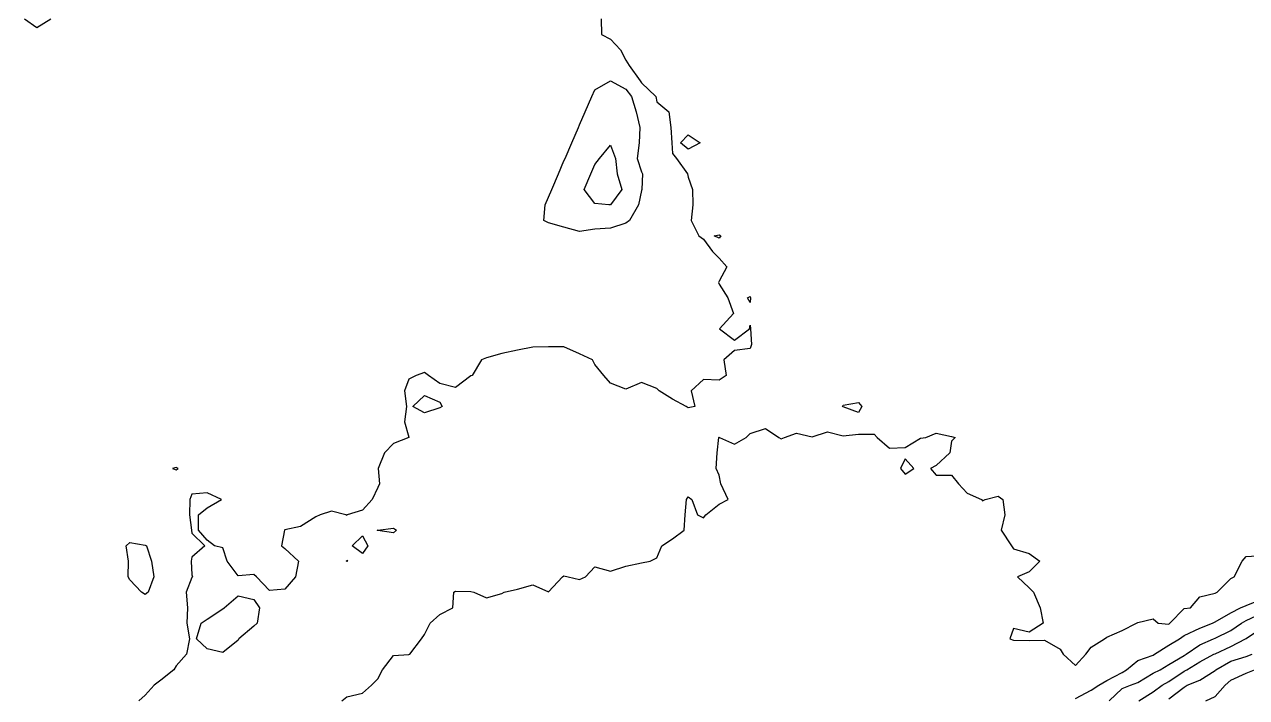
# Model space of a CAD drawing. Header units: metres. Extents: x 2681030 to 2681330, y 1246000 to 1246290.
# Drawn here: x 2681030.85 to 2681070.26, y 1246094.36 to 1246116.07 of the extents above; entities that cross this region are included whole.
import ezdxf

# ---------------------------------------------------------------- set-up
doc = ezdxf.new("R2010")
doc.units = ezdxf.units.M
doc.layers.add('BASIS_HOEHENLINIEN', color=8, linetype='Continuous')

msp = doc.modelspace()

# ---------------------------------------------------------------- linework, layer by layer
at = {"layer": 'BASIS_HOEHENLINIEN'}
for points in [[(2681030.853, 1246116.25, 432), (2681031.25, 1246115.971, 432), (2681031.7, 1246116.25, 432)], [(2681049.455, 1246116.25, 432), (2681049.465, 1246115.75, 432), (2681049.75, 1246115.595, 432), (2681050.069, 1246115.25, 432), (2681050.25, 1246114.922, 432), (2681050.352, 1246114.75, 432), (2681050.71, 1246114.25, 432), (2681050.75, 1246114.19, 432), (2681051.214, 1246113.75, 432), (2681051.25, 1246113.571, 432), (2681051.634, 1246113.25, 432), (2681051.694, 1246112.75, 432), (2681051.727, 1246112.25, 432), (2681051.75, 1246111.908, 432), (2681051.875, 1246111.75, 432), (2681052.234, 1246111.25, 432), (2681052.25, 1246111.139, 432), (2681052.397, 1246110.75, 432), (2681052.403, 1246110.25, 432), (2681052.356, 1246109.75, 432), (2681052.601, 1246109.25, 432), (2681052.75, 1246109.142, 432), (2681053.043, 1246108.75, 432), (2681053.25, 1246108.527, 432), (2681053.5, 1246108.25, 432), (2681053.25, 1246107.785, 432), (2681053.233, 1246107.75, 432), (2681053.25, 1246107.688, 432), (2681053.529, 1246107.25, 432), (2681053.722, 1246106.75, 432), (2681053.268, 1246106.25, 432), (2681053.75, 1246105.888, 432), (2681054.234, 1246106.25, 432), (2681054.25, 1246106.373, 432), (2681054.261, 1246106.25, 432), (2681054.295, 1246105.75, 432), (2681054.25, 1246105.615, 432), (2681053.75, 1246105.546, 432), (2681053.4, 1246105.25, 432), (2681053.484, 1246104.75, 432), (2681053.25, 1246104.59, 432), (2681052.75, 1246104.619, 432), (2681052.355, 1246104.25, 432), (2681052.472, 1246103.75, 432), (2681052.25, 1246103.702, 432), (2681052.192, 1246103.75, 432), (2681051.75, 1246103.977, 432), (2681051.319, 1246104.25, 432), (2681051.25, 1246104.322, 432), (2681050.75, 1246104.52, 432), (2681050.25, 1246104.305, 432), (2681049.75, 1246104.501, 432), (2681049.535, 1246104.75, 432), (2681049.25, 1246105.096, 432), (2681049.174, 1246105.25, 432), (2681048.75, 1246105.442, 432), (2681048.25, 1246105.667, 432), (2681047.75, 1246105.668, 432), (2681047.25, 1246105.66, 432), (2681046.75, 1246105.559, 432), (2681046.25, 1246105.458, 432), (2681045.75, 1246105.313, 432), (2681045.586, 1246105.25, 432), (2681045.287, 1246104.75, 432), (2681045.25, 1246104.731, 432), (2681044.75, 1246104.355, 432), (2681044.25, 1246104.484, 432), (2681043.883, 1246104.75, 432), (2681043.75, 1246104.838, 432), (2681043.483, 1246104.75, 432), (2681043.25, 1246104.623, 432), (2681043.107, 1246104.25, 432), (2681043.176, 1246103.75, 432), (2681043.105, 1246103.25, 432), (2681043.25, 1246102.752, 432), (2681043.251, 1246102.75, 432), (2681043.25, 1246102.749, 432), (2681042.75, 1246102.549, 432), (2681042.461, 1246102.25, 432), (2681042.255, 1246101.75, 432), (2681042.299, 1246101.25, 432), (2681042.25, 1246101.129, 432), (2681042.062, 1246100.75, 432), (2681041.75, 1246100.404, 432), (2681041.261, 1246100.25, 432), (2681041.25, 1246100.23, 432), (2681041.214, 1246100.25, 432), (2681040.75, 1246100.366, 432), (2681040.385, 1246100.25, 432), (2681040.25, 1246100.184, 432), (2681039.75, 1246099.873, 432), (2681039.25, 1246099.769, 432), (2681039.236, 1246099.75, 432), (2681039.147, 1246099.25, 432), (2681039.25, 1246099.169, 432), (2681039.693, 1246098.75, 432), (2681039.594, 1246098.25, 432), (2681039.25, 1246097.857, 432), (2681038.75, 1246097.812, 432), (2681038.338, 1246098.25, 432), (2681038.25, 1246098.327, 432), (2681037.75, 1246098.279, 432), (2681037.386, 1246098.75, 432), (2681037.25, 1246099.187, 432), (2681036.983, 1246099.25, 432), (2681036.75, 1246099.436, 432), (2681036.462, 1246099.75, 432), (2681036.463, 1246100.25, 432), (2681036.75, 1246100.479, 432), (2681037.209, 1246100.75, 432), (2681036.75, 1246100.963, 432), (2681036.25, 1246100.912, 432), (2681036.181, 1246100.75, 432), (2681036.18, 1246100.25, 432), (2681036.238, 1246099.75, 432), (2681036.25, 1246099.66, 432), (2681036.675, 1246099.25, 432), (2681036.25, 1246098.885, 432), (2681036.225, 1246098.75, 432), (2681036.25, 1246098.318, 432), (2681036.274, 1246098.25, 432), (2681036.25, 1246098.226, 432), (2681036.063, 1246097.75, 432), (2681036.11, 1246097.25, 432), (2681036.088, 1246096.75, 432), (2681036.177, 1246096.25, 432), (2681036.084, 1246095.75, 432), (2681035.75, 1246095.384, 432), (2681035.671, 1246095.25, 432), (2681035.25, 1246094.913, 432), (2681035.034, 1246094.75, 432), (2681034.75, 1246094.434, 432), (2681034.539, 1246094.25, 432)], [(2681050.362, 1246109.75, 432.5), (2681050.25, 1246109.657, 432.5), (2681049.75, 1246109.501, 432.5), (2681049.25, 1246109.464, 432.5), (2681048.75, 1246109.387, 432.5), (2681048.25, 1246109.528, 432.5), (2681047.75, 1246109.674, 432.5), (2681047.6, 1246109.75, 432.5), (2681047.642, 1246110.25, 432.5), (2681047.75, 1246110.501, 432.5), (2681047.857, 1246110.75, 432.5), (2681048.072, 1246111.25, 432.5), (2681048.25, 1246111.666, 432.5), (2681048.286, 1246111.75, 432.5), (2681048.501, 1246112.25, 432.5), (2681048.715, 1246112.75, 432.5), (2681048.75, 1246112.831, 432.5), (2681048.93, 1246113.25, 432.5), (2681049.145, 1246113.75, 432.5), (2681049.25, 1246113.965, 432.5), (2681049.75, 1246114.248, 432.5), (2681050.25, 1246113.979, 432.5), (2681050.426, 1246113.75, 432.5), (2681050.583, 1246113.25, 432.5), (2681050.692, 1246112.75, 432.5), (2681050.671, 1246112.25, 432.5), (2681050.609, 1246111.75, 432.5), (2681050.75, 1246111.318, 432.5), (2681050.781, 1246111.25, 432.5), (2681050.76, 1246110.75, 432.5), (2681050.75, 1246110.713, 432.5), (2681050.652, 1246110.25, 432.5), (2681050.362, 1246109.75, 432.5)], [(2681052.639, 1246112.25, 432), (2681052.25, 1246112.046, 432), (2681052.006, 1246112.25, 432), (2681052.25, 1246112.504, 432), (2681052.639, 1246112.25, 432)], [(2681049.755, 1246110.25, 433), (2681049.75, 1246110.247, 433), (2681049.693, 1246110.25, 433), (2681049.25, 1246110.292, 433), (2681048.906, 1246110.75, 433), (2681049.12, 1246111.25, 433), (2681049.25, 1246111.552, 433), (2681049.392, 1246111.75, 433), (2681049.75, 1246112.174, 433), (2681049.911, 1246111.75, 433), (2681049.969, 1246111.25, 433), (2681050.113, 1246110.75, 433), (2681049.755, 1246110.25, 433)], [(2681053.313, 1246109.25, 432), (2681053.25, 1246109.176, 432), (2681053.095, 1246109.25, 432), (2681053.25, 1246109.282, 432), (2681053.313, 1246109.25, 432)], [(2681054.268, 1246107.25, 432), (2681054.25, 1246107.099, 432), (2681054.172, 1246107.25, 432), (2681054.25, 1246107.296, 432), (2681054.268, 1246107.25, 432)], [(2681044.323, 1246103.75, 432), (2681044.25, 1246103.705, 432), (2681043.75, 1246103.538, 432), (2681043.372, 1246103.75, 432), (2681043.75, 1246104.1, 432), (2681044.25, 1246103.885, 432), (2681044.323, 1246103.75, 432)], [(2681057.851, 1246103.75, 432), (2681057.75, 1246103.551, 432), (2681057.25, 1246103.733, 432), (2681057.232, 1246103.75, 432), (2681057.25, 1246103.787, 432), (2681057.75, 1246103.875, 432), (2681057.851, 1246103.75, 432)], [(2681041.085, 1246094.25, 432), (2681041.25, 1246094.375, 432), (2681041.75, 1246094.492, 432), (2681042.039, 1246094.75, 432), (2681042.25, 1246094.956, 432), (2681042.399, 1246095.25, 432), (2681042.75, 1246095.713, 432), (2681043.25, 1246095.743, 432), (2681043.285, 1246095.75, 432), (2681043.659, 1246096.25, 432), (2681043.75, 1246096.389, 432), (2681043.938, 1246096.75, 432), (2681044.25, 1246097.036, 432), (2681044.668, 1246097.25, 432), (2681044.698, 1246097.75, 432), (2681044.75, 1246097.788, 432), (2681045.25, 1246097.778, 432), (2681045.343, 1246097.75, 432), (2681045.75, 1246097.572, 432), (2681046.25, 1246097.715, 432), (2681046.318, 1246097.75, 432), (2681046.75, 1246097.848, 432), (2681047.25, 1246097.988, 432), (2681047.75, 1246097.77, 432), (2681048.199, 1246098.25, 432), (2681048.25, 1246098.282, 432), (2681048.385, 1246098.25, 432), (2681048.75, 1246098.165, 432), (2681048.944, 1246098.25, 432), (2681049.25, 1246098.572, 432), (2681049.75, 1246098.436, 432), (2681050.25, 1246098.592, 432), (2681050.75, 1246098.699, 432), (2681051.027, 1246098.75, 432), (2681051.25, 1246098.865, 432), (2681051.41, 1246099.25, 432), (2681051.75, 1246099.477, 432), (2681052.125, 1246099.75, 432), (2681052.162, 1246100.25, 432), (2681052.202, 1246100.75, 432), (2681052.25, 1246100.826, 432), (2681052.374, 1246100.75, 432), (2681052.56, 1246100.25, 432), (2681052.75, 1246100.158, 432), (2681052.823, 1246100.25, 432), (2681053.25, 1246100.589, 432), (2681053.54, 1246100.75, 432), (2681053.313, 1246101.25, 432), (2681053.25, 1246101.527, 432), (2681053.162, 1246101.75, 432), (2681053.19, 1246102.25, 432), (2681053.24, 1246102.75, 432), (2681053.25, 1246102.755, 432), (2681053.263, 1246102.75, 432), (2681053.75, 1246102.53, 432), (2681054.12, 1246102.75, 432), (2681054.25, 1246102.875, 432), (2681054.75, 1246103.034, 432), (2681055.182, 1246102.75, 432), (2681055.25, 1246102.697, 432), (2681055.363, 1246102.75, 432), (2681055.75, 1246102.886, 432), (2681056.25, 1246102.766, 432), (2681056.75, 1246102.928, 432), (2681057.25, 1246102.797, 432), (2681057.75, 1246102.857, 432), (2681058.25, 1246102.853, 432), (2681058.351, 1246102.75, 432), (2681058.75, 1246102.397, 432), (2681059.25, 1246102.422, 432), (2681059.75, 1246102.718, 432), (2681059.918, 1246102.75, 432), (2681060.25, 1246102.885, 432), (2681060.75, 1246102.778, 432), (2681060.86, 1246102.75, 432), (2681060.75, 1246102.624, 432), (2681060.691, 1246102.25, 432), (2681060.25, 1246101.841, 432), (2681060.07, 1246101.75, 432), (2681060.25, 1246101.532, 432), (2681060.75, 1246101.529, 432), (2681060.968, 1246101.25, 432), (2681061.25, 1246100.952, 432), (2681061.711, 1246100.75, 432), (2681061.75, 1246100.703, 432), (2681061.834, 1246100.75, 432), (2681062.25, 1246100.847, 432), (2681062.397, 1246100.75, 432), (2681062.467, 1246100.25, 432), (2681062.352, 1246099.75, 432), (2681062.681, 1246099.25, 432), (2681062.75, 1246099.156, 432), (2681063.25, 1246098.999, 432), (2681063.59, 1246098.75, 432), (2681063.25, 1246098.413, 432), (2681062.877, 1246098.25, 432), (2681063.25, 1246097.899, 432), (2681063.392, 1246097.75, 432), (2681063.608, 1246097.25, 432), (2681063.703, 1246096.75, 432), (2681063.25, 1246096.462, 432), (2681062.75, 1246096.586, 432), (2681062.624, 1246096.25, 432), (2681062.75, 1246096.205, 432), (2681063.25, 1246096.194, 432), (2681063.75, 1246096.202, 432), (2681064.25, 1246095.914, 432), (2681064.351, 1246095.75, 432), (2681064.75, 1246095.391, 432), (2681065.074, 1246095.75, 432), (2681065.25, 1246095.981, 432), (2681065.683, 1246096.25, 432), (2681065.75, 1246096.304, 432), (2681066.25, 1246096.515, 432), (2681066.716, 1246096.75, 432), (2681066.75, 1246096.773, 432), (2681067.25, 1246096.893, 432), (2681067.405, 1246096.75, 432), (2681067.75, 1246096.72, 432), (2681067.79, 1246096.75, 432), (2681068.25, 1246097.224, 432), (2681068.456, 1246097.25, 432), (2681068.75, 1246097.609, 432), (2681069.25, 1246097.724, 432), (2681069.308, 1246097.75, 432), (2681069.75, 1246098.191, 432), (2681069.863, 1246098.25, 432), (2681070.114, 1246098.75, 432), (2681070.25, 1246098.902, 432), (2681070.75, 1246098.936, 432)], [(2681035.75, 1246101.703, 432), (2681035.814, 1246101.75, 432), (2681035.75, 1246101.78, 432), (2681035.628, 1246101.75, 432), (2681035.75, 1246101.703, 432)], [(2681059.25, 1246101.565, 432), (2681059.531, 1246101.75, 432), (2681059.25, 1246102.059, 432), (2681059.098, 1246101.75, 432), (2681059.25, 1246101.565, 432)], [(2681042.846, 1246099.75, 432), (2681042.75, 1246099.667, 432), (2681042.25, 1246099.744, 432), (2681042.23, 1246099.75, 432), (2681042.25, 1246099.755, 432), (2681042.75, 1246099.82, 432), (2681042.846, 1246099.75, 432)], [(2681034.845, 1246097.75, 432.5), (2681034.75, 1246097.684, 432.5), (2681034.633, 1246097.75, 432.5), (2681034.25, 1246098.156, 432.5), (2681034.198, 1246098.25, 432.5), (2681034.21, 1246098.75, 432.5), (2681034.136, 1246099.25, 432.5), (2681034.25, 1246099.354, 432.5), (2681034.75, 1246099.267, 432.5), (2681034.788, 1246099.25, 432.5), (2681034.945, 1246098.75, 432.5), (2681035.029, 1246098.25, 432.5), (2681034.845, 1246097.75, 432.5)], [(2681041.921, 1246099.25, 432), (2681041.75, 1246099.003, 432), (2681041.418, 1246099.25, 432), (2681041.75, 1246099.568, 432), (2681041.921, 1246099.25, 432)], [(2681041.269, 1246098.75, 432), (2681041.25, 1246098.745, 432), (2681041.241, 1246098.75, 432), (2681041.25, 1246098.787, 432), (2681041.269, 1246098.75, 432)], [(2681037.765, 1246096.25, 432), (2681037.75, 1246096.204, 432), (2681037.25, 1246095.806, 432), (2681036.75, 1246095.928, 432), (2681036.397, 1246096.25, 432), (2681036.555, 1246096.75, 432), (2681036.75, 1246096.886, 432), (2681037.25, 1246097.213, 432), (2681037.292, 1246097.25, 432), (2681037.75, 1246097.632, 432), (2681038.25, 1246097.514, 432), (2681038.438, 1246097.25, 432), (2681038.353, 1246096.75, 432), (2681038.25, 1246096.66, 432), (2681037.765, 1246096.25, 432)], [(2681064.75, 1246094.322, 432.5), (2681065.25, 1246094.595, 432.5), (2681065.497, 1246094.75, 432.5), (2681065.75, 1246094.911, 432.5), (2681066.25, 1246095.161, 432.5), (2681066.39, 1246095.25, 432.5), (2681066.75, 1246095.55, 432.5), (2681067.25, 1246095.72, 432.5), (2681067.292, 1246095.75, 432.5), (2681067.75, 1246096.05, 432.5), (2681068.103, 1246096.25, 432.5), (2681068.25, 1246096.361, 432.5), (2681068.75, 1246096.589, 432.5), (2681069.161, 1246096.75, 432.5), (2681069.25, 1246096.794, 432.5), (2681069.75, 1246097.09, 432.5), (2681070.066, 1246097.25, 432.5), (2681070.25, 1246097.327, 432.5), (2681070.75, 1246097.534, 432.5)], [(2681065.827, 1246094.25, 433), (2681066.25, 1246094.65, 433), (2681066.522, 1246094.75, 433), (2681066.75, 1246094.838, 433), (2681067.25, 1246095.137, 433), (2681067.475, 1246095.25, 433), (2681067.75, 1246095.425, 433), (2681068.25, 1246095.708, 433), (2681068.308, 1246095.75, 433), (2681068.75, 1246096.06, 433), (2681069.194, 1246096.25, 433), (2681069.25, 1246096.275, 433), (2681069.75, 1246096.52, 433), (2681070.098, 1246096.75, 433), (2681070.25, 1246096.841, 433), (2681070.75, 1246097.079, 433)], [(2681066.79, 1246094.25, 433.5), (2681067.25, 1246094.545, 433.5), (2681067.536, 1246094.75, 433.5), (2681067.75, 1246094.873, 433.5), (2681068.25, 1246095.212, 433.5), (2681068.335, 1246095.25, 433.5), (2681068.75, 1246095.503, 433.5), (2681069.205, 1246095.75, 433.5), (2681069.25, 1246095.768, 433.5), (2681069.75, 1246096.004, 433.5), (2681070.23, 1246096.25, 433.5), (2681070.25, 1246096.262, 433.5), (2681070.75, 1246096.607, 433.5)], [(2681067.75, 1246094.311, 434), (2681068.25, 1246094.695, 434), (2681068.349, 1246094.75, 434), (2681068.75, 1246094.912, 434), (2681069.25, 1246095.228, 434), (2681069.273, 1246095.25, 434), (2681069.75, 1246095.525, 434), (2681070.25, 1246095.685, 434), (2681070.446, 1246095.75, 434)], [(2681068.944, 1246094.25, 434.5), (2681069.25, 1246094.388, 434.5), (2681069.57, 1246094.75, 434.5), (2681069.75, 1246094.918, 434.5), (2681070.25, 1246095.137, 434.5), (2681070.52, 1246095.25, 434.5)]]:
    msp.add_polyline3d(points, dxfattribs=at)

doc.saveas('drawing.dxf')
